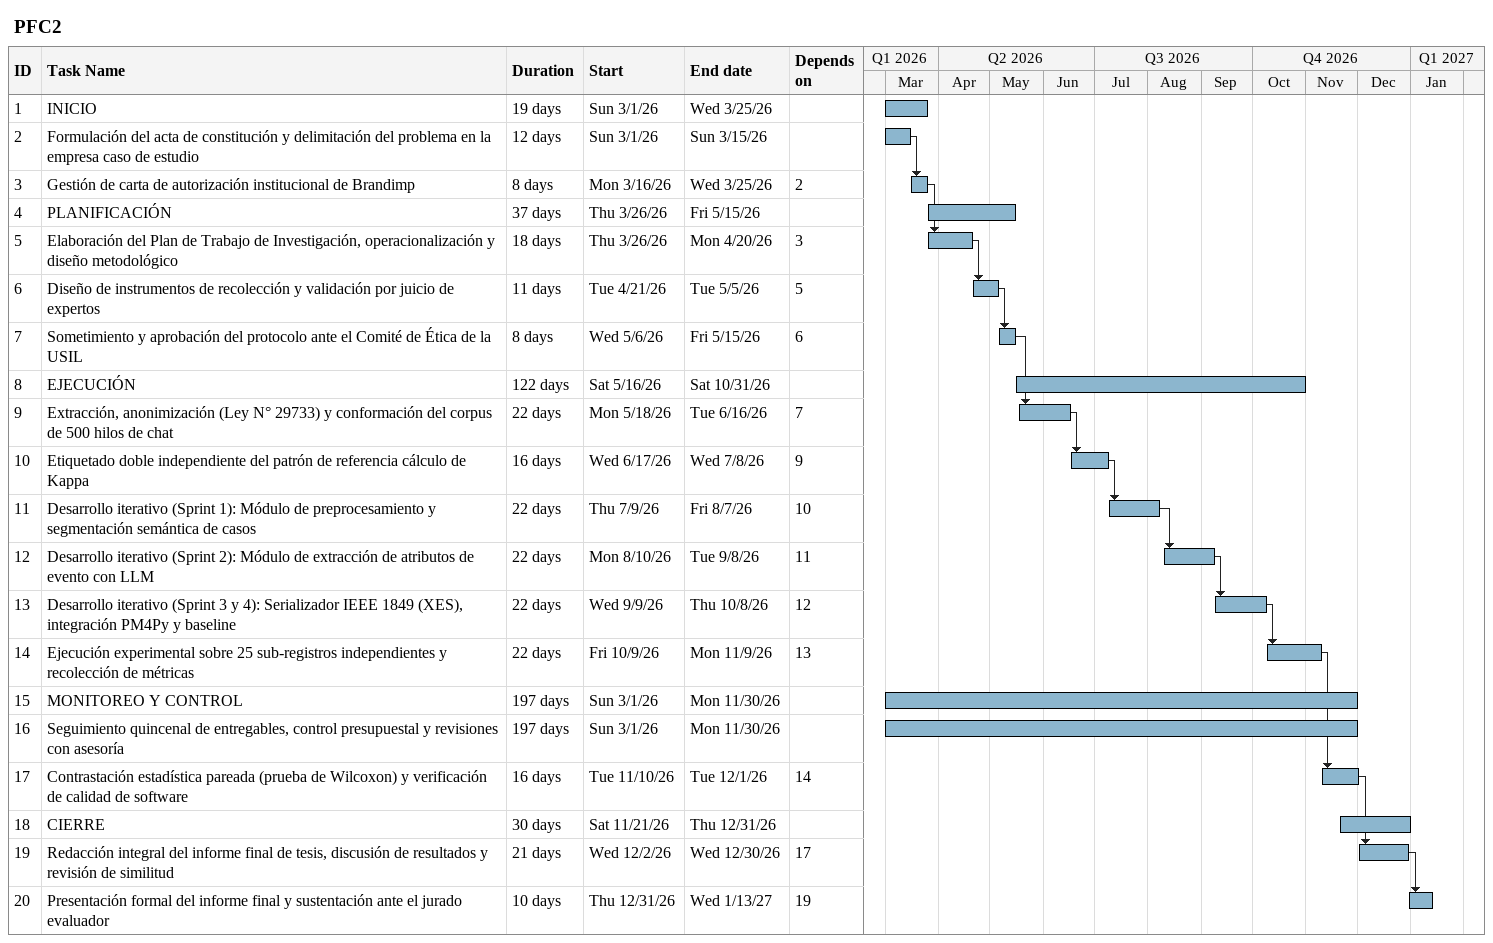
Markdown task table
PFC2

| ID | Task | Duration | Start | Finish | Predecessors |
|---|---|---|---|---|---|
| 1 | INICIO | 19d | 2026-03-01 | 2026-03-25 |  |
| 2 | Formulación del acta de constitución y delimitación del problema en la empresa caso de estudio | 12d | 2026-03-01 | 2026-03-15 |  |
| 3 | Gestión de carta de autorización institucional de Brandimp | 8d | 2026-03-16 | 2026-03-25 | 2 |
| 4 | PLANIFICACIÓN | 37d | 2026-03-26 | 2026-05-15 |  |
| 5 | Elaboración del Plan de Trabajo de Investigación, operacionalización y diseño metodológico | 18d | 2026-03-26 | 2026-04-20 | 3 |
| 6 | Diseño de instrumentos de recolección y validación por juicio de expertos | 11d | 2026-04-21 | 2026-05-05 | 5 |
| 7 | Sometimiento y aprobación del protocolo ante el Comité de Ética de la USIL | 8d | 2026-05-06 | 2026-05-15 | 6 |
| 8 | EJECUCIÓN | 122d | 2026-05-16 | 2026-10-31 |  |
| 9 | Extracción, anonimización (Ley N° 29733) y conformación del corpus de 500 hilos de chat | 22d | 2026-05-18 | 2026-06-16 | 7 |
| 10 | Etiquetado doble independiente del patrón de referencia cálculo de Kappa | 16d | 2026-06-17 | 2026-07-08 | 9 |
| 11 | Desarrollo iterativo (Sprint 1): Módulo de preprocesamiento y segmentación semántica de casos | 22d | 2026-07-09 | 2026-08-07 | 10 |
| 12 | Desarrollo iterativo (Sprint 2): Módulo de extracción de atributos de evento con LLM | 22d | 2026-08-10 | 2026-09-08 | 11 |
| 13 | Desarrollo iterativo (Sprint 3 y 4): Serializador IEEE 1849 (XES), integración PM4Py y baseline | 22d | 2026-09-09 | 2026-10-08 | 12 |
| 14 | Ejecución experimental sobre 25 sub-registros independientes y recolección de métricas | 22d | 2026-10-09 | 2026-11-09 | 13 |
| 15 | MONITOREO Y CONTROL | 197d | 2026-03-01 | 2026-11-30 |  |
| 16 | Seguimiento quincenal de entregables, control presupuestal y revisiones con asesoría | 197d | 2026-03-01 | 2026-11-30 |  |
| 17 | Contrastación estadística pareada (prueba de Wilcoxon) y verificación de calidad de software | 16d | 2026-11-10 | 2026-12-01 | 14 |
| 18 | CIERRE | 30d | 2026-11-21 | 2026-12-31 |  |
| 19 | Redacción integral del informe final de tesis, discusión de resultados y revisión de similitud | 21d | 2026-12-02 | 2026-12-30 | 17 |
| 20 | Presentación formal del informe final y sustentación ante el jurado evaluador | 10d | 2026-12-31 | 2027-01-13 | 19 |
